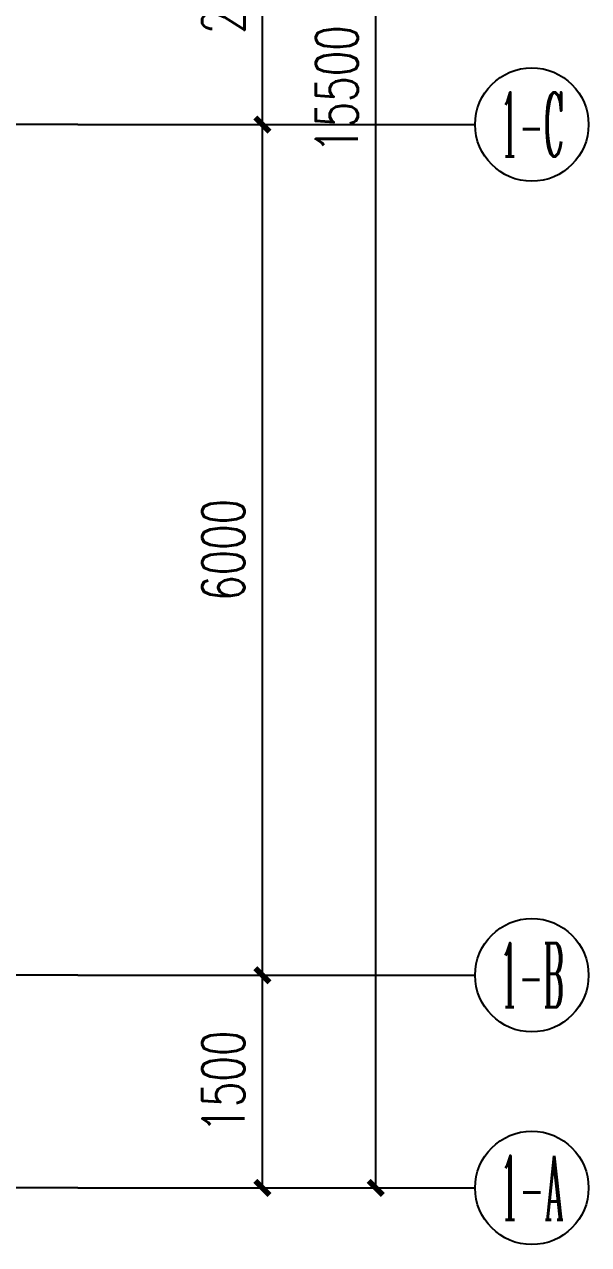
# Model space of a CAD drawing. Extents: x -6243262 to 3079315, y -2914302 to 172723.
# Drawn here: x -2329128 to -2325150, y -720302 to -711695 of the extents above; entities that cross this region are included whole.
import ezdxf
from ezdxf.enums import TextEntityAlignment as Align

# ---------------------------------------------------------------- set-up
doc = ezdxf.new("R2010")
doc.units = 0
doc.header["$LTSCALE"] = 1000
for name, color, linetype in [('AXIS', 3, 'Continuous'), ('AXIS_TEXT', 7, 'Continuous'), ('DOTE', 24, 'Continuous')]:
    doc.layers.add(name, color=color, linetype=linetype)
doc.styles.add('_TCH_AXIS', font='COMPLEX', dxfattribs={"bigfont": 'GBCBIG'})
doc.styles.add('_TCH_DIM_T3', font='SIMPLEX', dxfattribs={"width": 0.7058823529411765, "bigfont": 'GBCBIG'})
doc.styles.add('COMPLEX', font='COMPLEX')
doc.dimstyles.new('_TCH_ARCH&&100', dxfattribs={"dimtxt": 297.5, "dimasz": 100, "dimexe": 250, "dimexo": 300, "dimgap": 126.25, "dimtad": 1, "dimdec": 0, "dimzin": 0, "dimdsep": 46, "dimtxsty": '_TCH_DIM_T3', "dimblk": 'ARCHTICK', "dimcen": 0.09, "dimclrt": 7, "dimazin": 2, "dimtfac": 1, "dimtdec": 0, "dimtix": 1, "dimtmove": 2, "dimatfit": 3, "dimfxl": 0, "dimtolj": 1, "dimtzin": 0, "dimarcsym": 0})

# ---------------------------------------------------------------- blocks, each defined once
blk = doc.blocks.new('_ArchTick')
at = {"color": 0, "linetype": 'ByBlock', "const_width": 0.4}
blk.add_lwpolyline([(-0.5, -0.5), (0.5, 0.5)], dxfattribs=at)
blk = doc.blocks.new('*D1253')
at = {"layer": 'AXIS', "color": 0, "lineweight": -2, "transparency": 16777216}
for p, q in [((-2328450.379809696, -718401.570775213), (-2327200.379809696, -718401.570775213)), ((-2327450.379809696, -719901.5707752047), (-2327450.379809696, -718401.570775213)), ((-2328450.379809696, -719901.5707752047), (-2327200.379809696, -719901.5707752047))]:
    blk.add_line(p, q, dxfattribs=at)
at = {"layer": 'Defpoints', "color": 0, "transparency": 16777216}
for p in [(-2328750.379809696, -718401.570775213), (-2327450.379809696, -718401.570775213), (-2328750.379809696, -719901.5707752047)]:
    blk.add_point(p, dxfattribs=at)
at = {"layer": 'AXIS', "color": 0, "lineweight": -2, "transparency": 16777216, "xscale": 100, "yscale": 100, "zscale": 100}
for p, rotation in [((-2327450.379809696, -718401.570775213), 90), ((-2327450.379809696, -719901.5707752047), 270)]:
    blk.add_blockref('_ArchTick', p, dxfattribs=dict(at, rotation=rotation))
at = {"layer": 'AXIS', "color": 7, "transparency": 16777216, "insert": (-2327725.379809696, -719151.5707752091), "char_height": 297.5, "attachment_point": 5, "rotation": 90, "style": '_TCH_DIM_T3'}
blk.add_mtext('\\A1;1500', dxfattribs=at)
blk = doc.blocks.new('*D1254')
at = {"layer": 'AXIS', "color": 0, "lineweight": -2, "transparency": 16777216}
for p, q in [((-2328450.379809696, -712401.5707752097), (-2327200.379809696, -712401.5707752097)), ((-2327450.379809696, -718401.570775213), (-2327450.379809696, -712401.5707752097)), ((-2328450.379809696, -718401.570775213), (-2327200.379809696, -718401.570775213))]:
    blk.add_line(p, q, dxfattribs=at)
at = {"layer": 'Defpoints', "color": 0, "transparency": 16777216}
for p in [(-2328750.379809696, -712401.5707752097), (-2327450.379809696, -712401.5707752097), (-2328750.379809696, -718401.570775213)]:
    blk.add_point(p, dxfattribs=at)
at = {"layer": 'AXIS', "color": 0, "lineweight": -2, "transparency": 16777216, "xscale": 100, "yscale": 100, "zscale": 100}
for p, rotation in [((-2327450.379809696, -712401.5707752097), 90), ((-2327450.379809696, -718401.570775213), 270)]:
    blk.add_blockref('_ArchTick', p, dxfattribs=dict(at, rotation=rotation))
at = {"layer": 'AXIS', "color": 7, "transparency": 16777216, "insert": (-2327725.379809696, -715401.5707752117), "char_height": 297.5, "attachment_point": 5, "rotation": 90, "style": '_TCH_DIM_T3'}
blk.add_mtext('\\A1;6000', dxfattribs=at)
blk = doc.blocks.new('*D1255')
at = {"layer": 'AXIS', "color": 0, "lineweight": -2, "transparency": 16777216}
for p, q in [((-2328450.379809696, -710401.5707752097), (-2327200.379809696, -710401.5707752097)), ((-2327450.379809696, -712401.5707752097), (-2327450.379809696, -710401.5707752097)), ((-2328450.379809696, -712401.5707752097), (-2327200.379809696, -712401.5707752097))]:
    blk.add_line(p, q, dxfattribs=at)
at = {"layer": 'Defpoints', "color": 0, "transparency": 16777216}
for p in [(-2328750.379809696, -710401.5707752097), (-2327450.379809696, -710401.5707752097), (-2328750.379809696, -712401.5707752097)]:
    blk.add_point(p, dxfattribs=at)
at = {"layer": 'AXIS', "color": 0, "lineweight": -2, "transparency": 16777216, "xscale": 100, "yscale": 100, "zscale": 100}
for p, rotation in [((-2327450.379809696, -710401.5707752097), 90), ((-2327450.379809696, -712401.5707752097), 270)]:
    blk.add_blockref('_ArchTick', p, dxfattribs=dict(at, rotation=rotation))
at = {"layer": 'AXIS', "color": 7, "transparency": 16777216, "insert": (-2327725.379809696, -711401.57077521), "char_height": 297.5, "attachment_point": 5, "rotation": 90, "style": '_TCH_DIM_T3'}
blk.add_mtext('\\A1;2000', dxfattribs=at)
blk = doc.blocks.new('*D1257')
at = {"layer": 'AXIS', "color": 0, "lineweight": -2, "transparency": 16777216}
for p, q in [((-2328450.379809696, -704401.5707752061), (-2326400.379809696, -704401.5707752061)), ((-2326650.379809696, -719901.5707752047), (-2326650.379809696, -704401.5707752061)), ((-2328450.379809696, -719901.5707752047), (-2326400.379809696, -719901.5707752047))]:
    blk.add_line(p, q, dxfattribs=at)
at = {"layer": 'Defpoints', "color": 0, "transparency": 16777216}
for p in [(-2328750.379809696, -704401.5707752061), (-2326650.379809696, -704401.5707752061), (-2328750.379809696, -719901.5707752047)]:
    blk.add_point(p, dxfattribs=at)
at = {"layer": 'AXIS', "color": 0, "lineweight": -2, "transparency": 16777216, "xscale": 100, "yscale": 100, "zscale": 100}
for p, rotation in [((-2326650.379809696, -704401.5707752061), 90), ((-2326650.379809696, -719901.5707752047), 270)]:
    blk.add_blockref('_ArchTick', p, dxfattribs=dict(at, rotation=rotation))
at = {"layer": 'AXIS', "color": 7, "transparency": 16777216, "insert": (-2326925.379809696, -712151.5707752057), "char_height": 297.5, "attachment_point": 5, "rotation": 90, "style": '_TCH_DIM_T3'}
blk.add_mtext('\\A1;15500', dxfattribs=at)
blk = doc.blocks.new('_AXISO')
at = {"color": 0}
blk.add_circle((0, 0), 0.5, dxfattribs=at)
at = {"layer": 'AXIS_TEXT', "color": 0, "style": 'COMPLEX', "width": 1.041666666666667}
blk.add_attdef('A', text='', height=0.56, dxfattribs=at).set_placement((-0.25, -0.28), (0.25, -0.28), align=Align.FIT)

msp = doc.modelspace()

# ---------------------------------------------------------------- linework, layer by layer
at = {"layer": 'AXIS'}
for p, q in [((-2328750.379809696, -712401.5707752097), (-2325950.379809696, -712401.5707752097)), ((-2328750.379809696, -718401.5707752125), (-2325950.379809696, -718401.5707752125)), ((-2328750.379809696, -719901.5707752047), (-2325950.379809696, -719901.5707752047))]:
    msp.add_line(p, q, dxfattribs=at)
at = {"layer": 'DOTE'}
for p, q in [((-2328750.379809696, -712401.5707752097), (-2370950.379809696, -712401.5707752097)), ((-2328750.379809696, -718401.5707752125), (-2370950.379809696, -718401.5707752125)), ((-2328750.379809696, -719901.5707752047), (-2370950.379809696, -719901.5707752047))]:
    msp.add_line(p, q, dxfattribs=at)

# ---------------------------------------------------------------- block references
at = {"layer": 'AXIS'}
ref = msp.add_blockref('_AXISO', (-2325550.379809696, -712401.5707752097), dxfattribs=dict(at, xscale=800, yscale=800, zscale=800))
ref.add_attrib('A', '1-C', dxfattribs={"layer": 'AXIS_TEXT', "height": 452.5483399593904, "style": '_TCH_AXIS', "width": 0.3749999999998704}).set_placement((-2325776.653979676, -712627.8449451894), (-2325324.105639717, -712627.8449451894), align=Align.FIT)
ref = msp.add_blockref('_AXISO', (-2325550.379809696, -718401.5707752125), dxfattribs=dict(at, xscale=800, yscale=800, zscale=800))
ref.add_attrib('A', '1-B', dxfattribs={"layer": 'AXIS_TEXT', "height": 452.5483399593904, "style": '_TCH_AXIS', "width": 0.3620689655171163}).set_placement((-2325776.653979676, -718627.8449451922), (-2325324.105639717, -718627.8449451922), align=Align.FIT)
ref = msp.add_blockref('_AXISO', (-2325550.379809696, -719901.5707752047), dxfattribs=dict(at, xscale=800, yscale=800, zscale=800))
ref.add_attrib('A', '1-A', dxfattribs={"layer": 'AXIS_TEXT', "height": 452.5483399593904, "style": '_TCH_AXIS', "width": 0.3559322033897075}).set_placement((-2325776.653979676, -720127.8449451844), (-2325324.105639717, -720127.8449451844), align=Align.FIT)

# ---------------------------------------------------------------- dimensions: what is measured, and where the dimension line sits
for p1, p2, distance, picture, middle in [((-2328750.379809696, -719901.5707752047), (-2328750.379809696, -704401.5707752061), -2100, '*D1257', (-2326925.379809696, -712151.5707752057)), ((-2328750.379809696, -712401.5707752097), (-2328750.379809696, -710401.5707752097), -1300, '*D1255', (-2327725.379809696, -711401.57077521)), ((-2328750.379809696, -718401.570775213), (-2328750.379809696, -712401.5707752097), -1300, '*D1254', (-2327725.379809696, -715401.5707752117)), ((-2328750.379809696, -719901.5707752047), (-2328750.379809696, -718401.570775213), -1300, '*D1253', (-2327725.379809696, -719151.5707752091))]:
    dim = msp.add_aligned_dim(p1=p1, p2=p2, distance=distance, dimstyle='_TCH_ARCH&&100', dxfattribs=at)
    dim.commit()
    dim.dimension.update_dxf_attribs({"geometry": picture, "text_midpoint": middle})

doc.saveas('drawing.dxf')
